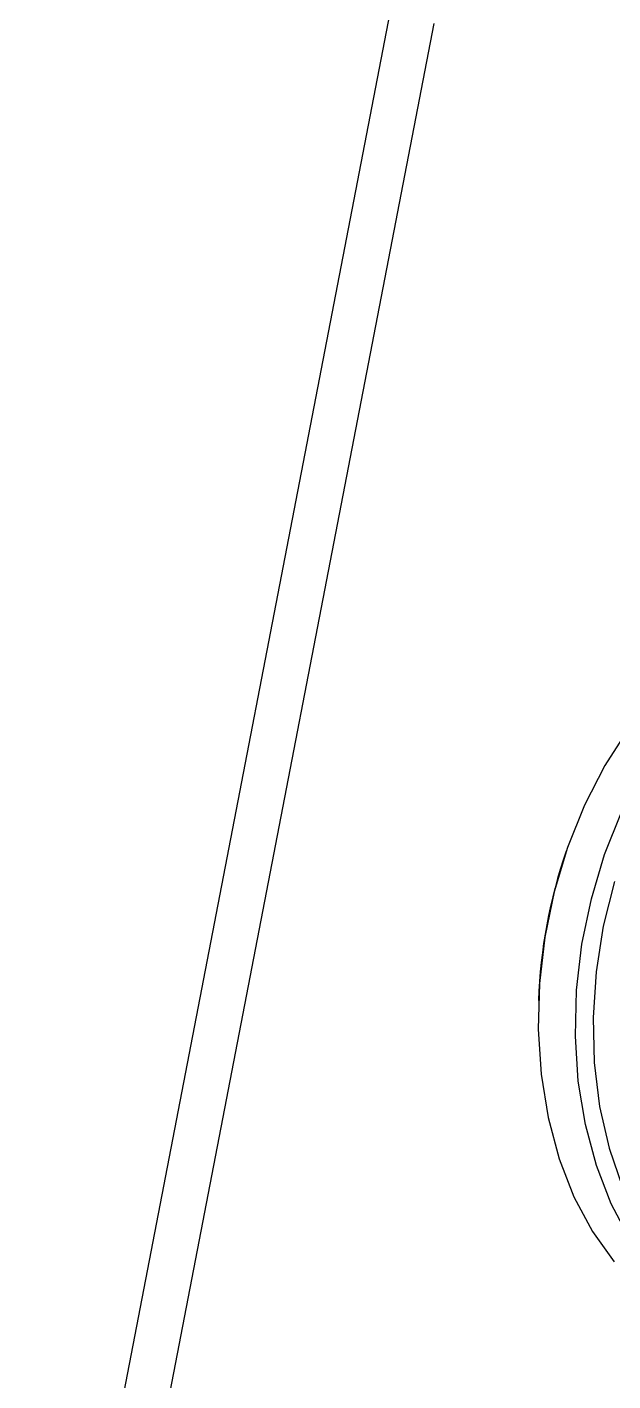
# Model space of a CAD drawing. Extents: x 939 to 1039, y 781 to 934.
# Drawn here: x 944.764 to 946.184, y 848.522 to 851.801 of the extents above; entities that cross this region are included whole.
import ezdxf

# ---------------------------------------------------------------- set-up
doc = ezdxf.new("R2010")
doc.units = 0
doc.header["$MEASUREMENT"] = 0
doc.layers.add('1', color=4, linetype='Continuous')

# ---------------------------------------------------------------- blocks, each defined once
blk = doc.blocks.new('Envoy')
at = {"layer": '1', "color": 3, "linetype": 'Continuous', "lineweight": 25}
for p, q in [((6.989, 52.6609), (6.1098, 48.1066)), ((6.2212, 48.0997), (7.0966, 52.6351))]:
    blk.add_line(p, q, dxfattribs=at)
at = {"layer": '1', "color": 3, "linetype": 'Continuous', "lineweight": 25, "flags": 128}
for points in [[(7.5669, 50.9261), (7.51, 50.838), (7.4606, 50.7419), (7.4194, 50.6395), (7.3872, 50.5324), (7.3644, 50.4222), (7.3515, 50.3106), (7.3485, 50.1995), (7.3556, 50.0905), (7.3727, 49.9855), (7.3994, 49.886), (7.4353, 49.7936), (7.48, 49.7098), (7.5326, 49.636)], [(7.7013, 49.5403), (7.6827, 49.5564), (7.6229, 49.6192), (7.5703, 49.6931), (7.5256, 49.7769), (7.4896, 49.8692), (7.4629, 49.9687), (7.4459, 50.0738), (7.4388, 50.1827), (7.4417, 50.2938), (7.4547, 50.4054), (7.4775, 50.5156), (7.5097, 50.6228), (7.5508, 50.7252), (7.6003, 50.8212), (7.6572, 50.9093), (7.7208, 50.9882), (7.7899, 51.0566), (7.8636, 51.1133), (7.9406, 51.1575), (8.0076, 51.1847)], [(7.5334, 50.5572), (7.5062, 50.449), (7.4889, 50.3386), (7.4816, 50.2279), (7.4844, 50.1186), (7.4975, 50.0126), (7.5204, 49.9115), (7.5529, 49.8171)]]:
    blk.add_lwpolyline(points, dxfattribs=at)
at = {"layer": '1', "color": 3, "linetype": 'Continuous', "lineweight": 25}
blk.add_arc((8.604, 50.2231), 1.2557, 161.0721, 177.8869, dxfattribs=at)

msp = doc.modelspace()

# ---------------------------------------------------------------- block references
at = {"layer": '1'}
msp.add_blockref('Envoy', (938.6538, 799.1744), dxfattribs=at)

doc.saveas('drawing.dxf')
